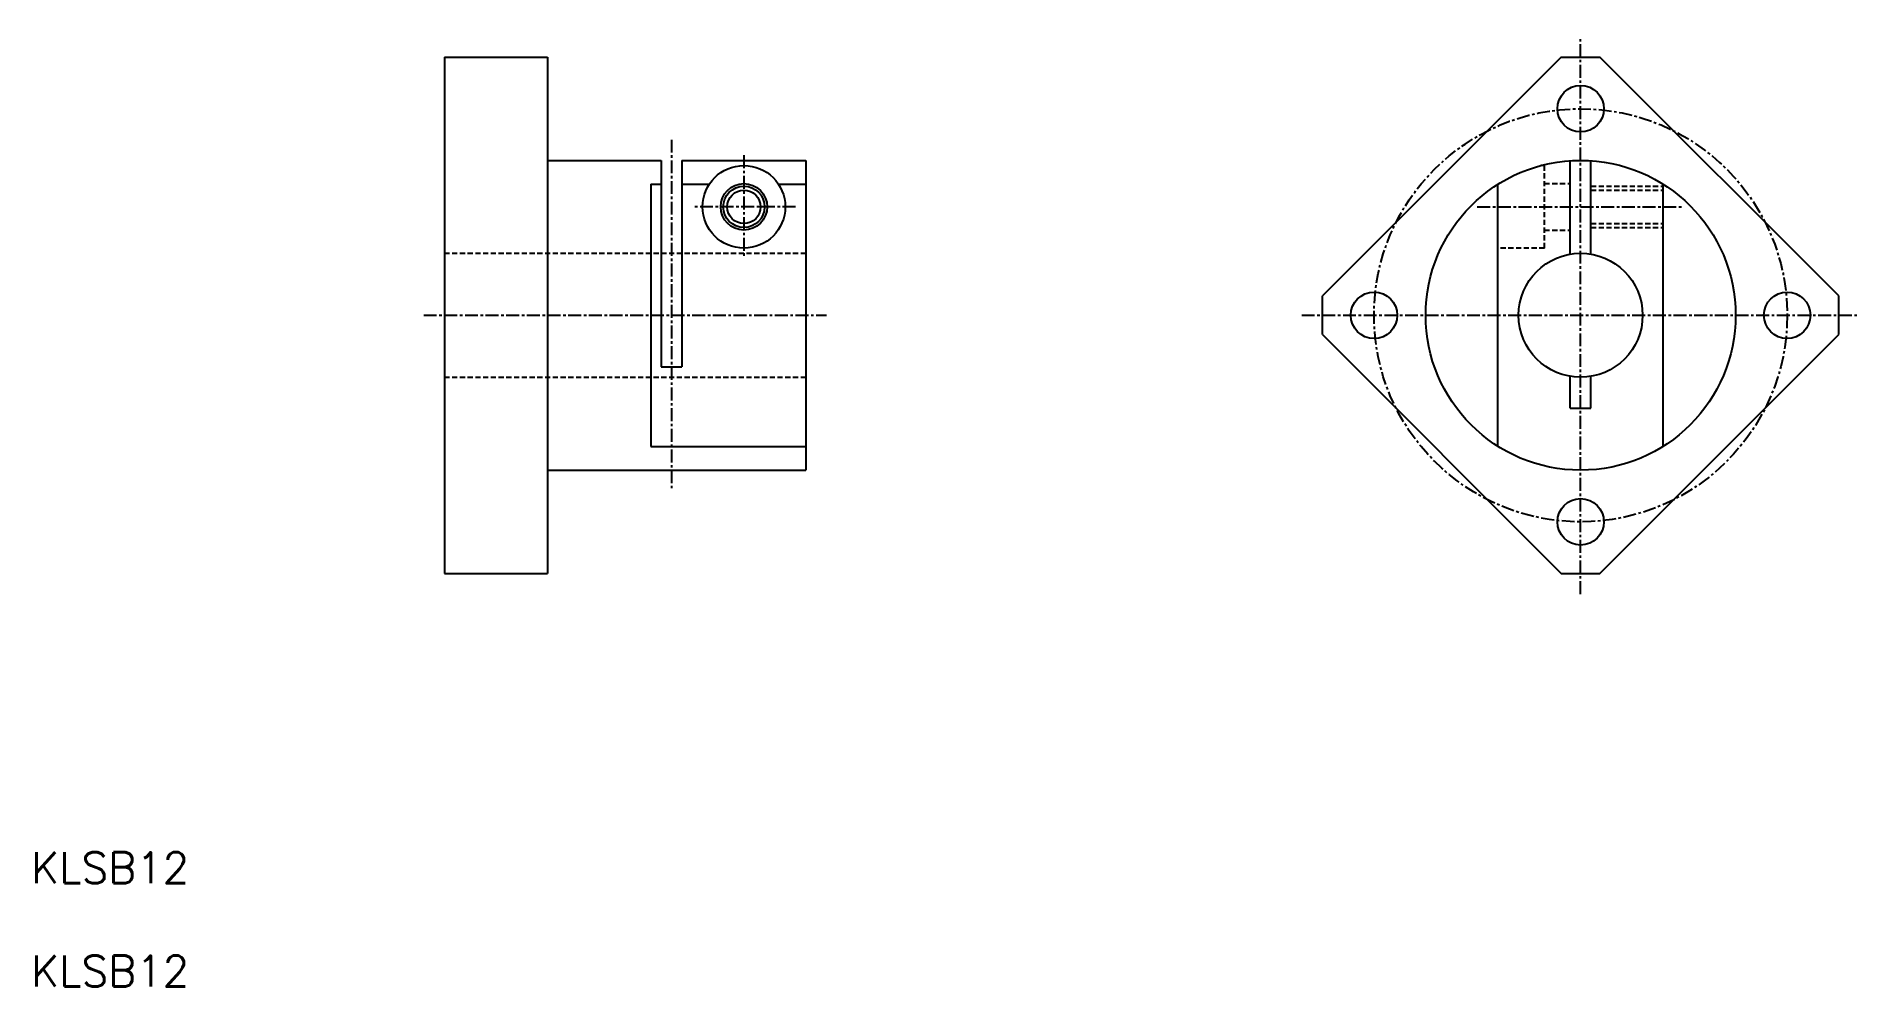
# Model space of a CAD drawing. Extents: x 11 to 187, y 10 to 102.
import ezdxf

# ---------------------------------------------------------------- set-up
doc = ezdxf.new("R2010")
doc.units = 0
doc.linetypes.add('CENTER', pattern=[2, 1.25, -0.25, 0.25, -0.25])
doc.linetypes.add('DASHED', pattern=[0.75, 0.5, -0.25])
doc.layers.get('0').update_dxf_attribs({"linetype": 'CONTINUOUS'})
doc.layers.add('CENTER', color=1, linetype='CENTER')
doc.styles.get("Standard").update_dxf_attribs({"font": 'txt.shx'})

msp = doc.modelspace()

# ---------------------------------------------------------------- linework, layer by layer
at = {"color": 7, "linetype": 'CONTINUOUS'}
for p, q in [((50, 100), (60, 100)), ((50, 100), (50, 50)), ((60, 100), (60, 50)), ((158.13, 100), (161.87, 100)), ((60, 90), (71, 90)), ((71, 90), (71, 70)), ((73, 90), (85, 90)), ((73, 90), (73, 70)), ((85, 90), (85, 60)), ((159, 80.92), (159, 89.97)), ((161, 80.92), (161, 89.97)), ((70, 87.69), (70, 62.31)), ((70, 87.69), (71, 87.69)), ((73, 87.69), (75.65, 87.69)), ((82.35, 87.69), (85, 87.69)), ((152, 62.31), (152, 87.69)), ((168, 62.31), (168, 87.69)), ((135, 73.13), (135, 76.87)), ((185, 73.13), (185, 76.87)), ((71, 70), (73, 70)), ((159, 66), (159, 69.08)), ((161, 66), (161, 69.08)), ((159, 66), (161, 66)), ((70, 62.31), (85, 62.31)), ((60, 60), (85, 60)), ((50, 50), (60, 50)), ((158.13, 50), (161.87, 50))]:
    msp.add_line(p, q, dxfattribs=at)
at = {"color": 3, "linetype": 'DASHED'}
for p, q in [((156.5, 89.5), (156.16, 89.5)), ((156.5, 81.5), (156.5, 89.5)), ((156.5, 87.75), (159, 87.75)), ((161, 87.5), (168, 87.5)), ((161, 87.12), (168, 87.12)), ((156.5, 83.25), (159, 83.25)), ((161, 83.88), (168, 83.88)), ((161, 83.5), (168, 83.5)), ((156.5, 81.5), (152, 81.5)), ((50, 81), (85, 81)), ((50, 69), (85, 69))]:
    msp.add_line(p, q, dxfattribs=at)
at = {"color": 7, "linetype": 'CONTINUOUS'}
for points in [[(158.13, 100), (135, 76.87)], [(185, 76.87), (161.87, 100)], [(135, 73.13), (158.13, 50)], [(161.87, 50), (185, 73.13)]]:
    msp.add_lwpolyline(points, dxfattribs=at)
for centre, radius in [((160, 95), 2.25), ((79, 85.5), 4), ((160, 75), 15), ((79, 85.5), 2.25), ((79, 85.5), 1.62), ((160, 75), 6), ((140, 75), 2.25), ((180, 75), 2.25), ((160, 55), 2.25)]:
    msp.add_circle(centre, radius, dxfattribs=at)
at = {"color": 3, "linetype": 'CONTINUOUS'}
msp.add_circle((79, 85.5), 2, dxfattribs=at)
at = {"layer": 'CENTER', "color": 1, "linetype": 'CENTER'}
for p, q in [((160, 48), (160, 102)), ((72, 92), (72, 58)), ((79, 90.5), (79, 80.5)), ((84, 85.5), (74, 85.5)), ((150, 85.5), (170, 85.5)), ((48, 75), (87, 75)), ((133, 75), (187, 75))]:
    msp.add_line(p, q, dxfattribs=at)
msp.add_circle((160, 75), 20, dxfattribs=at)

# ---------------------------------------------------------------- texts
at = {"color": 7, "linetype": 'CONTINUOUS'}
for p in [(10, 20), (10, 10)]:
    msp.add_text('KLSB12', height=3, dxfattribs=at).set_placement(p)

doc.saveas('drawing.dxf')
